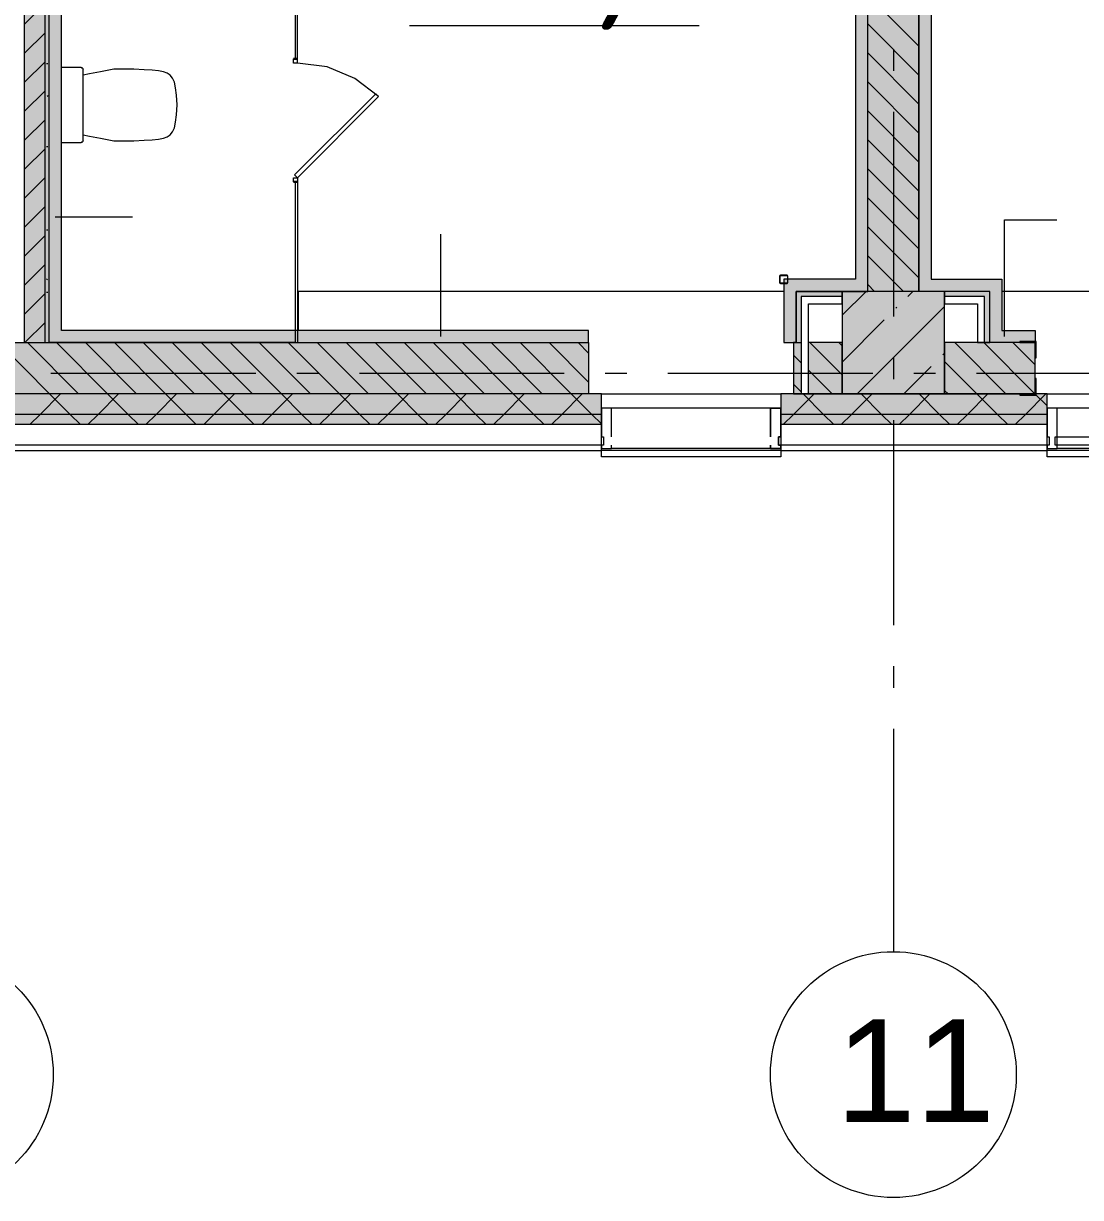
# Model space of a CAD drawing. Header units: millimetres. Extents: x -537608 to 253996, y -217170 to 186033.
# Drawn here: x -352071 to -346913, y -158823 to -153092 of the extents above; entities that cross this region are included whole.
import ezdxf

# ---------------------------------------------------------------- set-up
doc = ezdxf.new("R2010")
doc.units = ezdxf.units.MM
doc.layers.add('PDF _Геометрия', color=7, linetype='Continuous')
doc.layers.add('PDF _Текст', color=7, linetype='Continuous')
doc.layers.add('PDF _Сплошная заливка', color=7, linetype='Continuous', true_color=0xffffff)
doc.styles.add('PDF ArialMT', font='arial.ttf')
doc.styles.add('PDF ISOCPEUR Italic', font='isocpeui.ttf')

msp = doc.modelspace()

# ---------------------------------------------------------------- hatches: boundary and pattern name
at = {"layer": 'PDF _Сплошная заливка', "transparency": 33554559}
h = msp.add_hatch(color=256, dxfattribs=at)
h.paths.add_polyline_path([(-351966.2011, -154649.6346), (-351946.1959, -154649.6346), (-351946.1959, -153003.6339), (-351966.2011, -153003.6339), (-351966.2011, -153981.084)], flags=0)
h.paths.add_polyline_path([(-351966.2011, -152991.6334), (-351946.1959, -152991.6334), (-351946.1959, -152021.6325), (-351966.2011, -152021.6325), (-351966.2011, -152554.6029)], flags=0)
h.paths.add_polyline_path([(-351946.1959, -152009.6341), (-351946.1959, -151019.6323), (-351966.2011, -151019.6323), (-351966.2011, -152009.6341)], flags=0)
h.paths.add_polyline_path([(-351966.2011, -150919.634), (-351946.1959, -150919.634), (-351946.1959, -150569.6325), (-351966.2011, -150569.6325)], flags=0)
h.paths.add_polyline_path([(-351966.2011, -150469.6321), (-351946.1959, -150469.6321), (-351946.1959, -147149.6316), (-351966.2011, -147149.6316), (-351966.2011, -150414.8802)], flags=0)
for points in [[(-347951.1988, -154399.6335), (-347701.1977, -154399.6335), (-347701.1977, -147399.6327), (-347951.1988, -147399.6327), (-347951.1988, -153981.084)], [(-348076.1994, -154899.6335), (-347576.1972, -154899.6335), (-347576.1972, -154399.6335), (-348076.1994, -154399.6335), (-348076.1994, -154694.3235)]]:
    msp.add_hatch(color=256, dxfattribs=at).paths.add_polyline_path(points)
at = {"layer": 'PDF _Сплошная заливка', "true_color": 0xff7d7d, "transparency": 33554559}
for points in [[(-347701.1977, -154339.6349), (-347641.1992, -154339.6349), (-347641.1992, -147399.6327), (-347701.1977, -147399.6327), (-347701.1977, -153981.084)], [(-347356.1996, -154399.6335), (-347356.1996, -154339.6349), (-347701.1977, -154339.6349), (-347701.1977, -154399.6335), (-347414.6222, -154399.6335)]]:
    msp.add_hatch(color=11, dxfattribs=at).paths.add_polyline_path(points)
at = {"layer": 'PDF _Сплошная заливка', "true_color": 0x2254ff, "transparency": 33554559}
for points in [[(-351946.1959, -154589.6339), (-351886.1973, -154589.6339), (-351886.1973, -151099.6339), (-351946.1959, -151099.6339), (-351946.1959, -153981.084)], [(-348011.1974, -154399.6335), (-348011.1974, -154339.6349), (-348361.199, -154339.6349), (-348361.199, -154399.6335), (-348257.8915, -154399.6335)], [(-349944.4302, -154649.6346), (-349313.7005, -154649.6346), (-349313.7005, -154589.6339), (-351946.1959, -154589.6339), (-351946.1959, -154649.6346), (-350734.1943, -154649.6346)]]:
    msp.add_hatch(color=160, dxfattribs=at).paths.add_polyline_path(points)
at = {"layer": 'PDF _Сплошная заливка', "true_color": 0x77b143, "transparency": 33554559}
for points in [[(-348076.1994, -154424.6336), (-348076.1994, -154399.6335), (-348276.2003, -154399.6335), (-348276.2003, -154424.6336), (-348241.1932, -154424.6336)], [(-347381.1997, -154424.6336), (-347356.1996, -154424.6336), (-347356.1996, -154399.6335), (-347576.1972, -154399.6335), (-347576.1972, -154424.6336), (-347414.6222, -154424.6336)]]:
    msp.add_hatch(color=75, dxfattribs=at).paths.add_polyline_path(points)
at = {"layer": 'PDF _Сплошная заливка', "transparency": 33554559}
h = msp.add_hatch(color=256, dxfattribs=at)
h.paths.add_polyline_path([(-305672.7867, -154899.6335), (-305426.1786, -154899.6335), (-305426.1786, -154649.6346), (-306014.7318, -154649.6346), (-306014.7318, -154899.6335)], flags=0)
h.paths.add_polyline_path([(-307836.179, -154899.6335), (-307836.179, -154649.6346), (-308026.1815, -154649.6346), (-308026.1815, -154899.6335)], flags=0)
h.paths.add_polyline_path([(-311026.1819, -154899.6335), (-310834.7368, -154899.6335), (-310834.7368, -154649.6346), (-311026.1819, -154649.6346), (-311026.1819, -154694.3235)], flags=0)
h.paths.add_polyline_path([(-308624.2293, -154899.6335), (-308526.1794, -154899.6335), (-308526.1794, -154649.6346), (-309014.7322, -154649.6346), (-309014.7322, -154899.6335)], flags=0)
h.paths.add_polyline_path([(-311997.3066, -154899.6335), (-311526.1841, -154899.6335), (-311526.1841, -154649.6346), (-312014.7369, -154649.6346), (-312014.7369, -154899.6335)], flags=0)
h.paths.add_polyline_path([(-313834.7372, -154899.6335), (-313834.7372, -154649.6346), (-315014.7372, -154649.6346), (-315014.7372, -154899.6335), (-314527.1145, -154899.6335)], flags=0)
h.paths.add_polyline_path([(-317526.1848, -154899.6335), (-317526.1848, -154649.6346), (-318014.7376, -154649.6346), (-318014.7376, -154899.6335), (-317900.1918, -154899.6335)], flags=0)
h.paths.add_polyline_path([(-317026.1826, -154899.6335), (-316834.7375, -154899.6335), (-316834.7375, -154649.6346), (-317026.1826, -154649.6346), (-317026.1826, -154694.3235)], flags=0)
h.paths.add_polyline_path([(-321076.1876, -154899.6335), (-321076.1876, -154649.6346), (-321314.7393, -154649.6346), (-321314.7393, -154899.6335), (-321273.2691, -154899.6335)], flags=0)
h.paths.add_polyline_path([(-319834.7379, -154899.6335), (-319834.7379, -154649.6346), (-320026.1872, -154649.6346), (-320026.1872, -154899.6335)], flags=0)
h.paths.add_polyline_path([(-320526.1851, -154899.6335), (-320526.1851, -154649.6346), (-320576.1854, -154649.6346), (-320576.1854, -154899.6335)], flags=0)
h.paths.add_polyline_path([(-324314.7397, -154899.6335), (-323134.7396, -154899.6335), (-323134.7396, -154649.6346), (-324314.7397, -154649.6346), (-324314.7397, -154694.3235)], flags=0)
h.paths.add_polyline_path([(-327076.1883, -154899.6335), (-327076.1883, -154649.6346), (-327314.74, -154649.6346), (-327314.74, -154899.6335), (-327176.1543, -154899.6335)], flags=0)
h.paths.add_polyline_path([(-326576.186, -154899.6335), (-326134.7399, -154899.6335), (-326134.7399, -154649.6346), (-326576.186, -154649.6346), (-326576.186, -154694.3235)], flags=0)
h.paths.add_polyline_path([(-329576.1907, -154899.6335), (-329134.7403, -154899.6335), (-329134.7403, -154649.6346), (-329576.1907, -154649.6346), (-329576.1907, -154694.3235)], flags=0)
h.paths.add_polyline_path([(-332235.7745, -154899.6335), (-332134.7406, -154899.6335), (-332134.7406, -154649.6346), (-333314.7407, -154649.6346), (-333314.7407, -154899.6335), (-333079.0438, -154899.6335)], flags=0)
h.paths.add_polyline_path([(-330314.7403, -154899.6335), (-330076.1887, -154899.6335), (-330076.1887, -154649.6346), (-330314.7403, -154649.6346), (-330314.7403, -154694.3235)], flags=0)
h.paths.add_polyline_path([(-335134.7453, -154899.6335), (-335134.7453, -154649.6346), (-335576.1957, -154649.6346), (-335576.1957, -154899.6335)], flags=0)
h.paths.add_polyline_path([(-336076.1894, -154899.6335), (-336076.1894, -154649.6346), (-336314.7453, -154649.6346), (-336314.7453, -154899.6335)], flags=0)
h.paths.add_polyline_path([(-339076.194, -154899.6335), (-339076.194, -154649.6346), (-339314.75, -154649.6346), (-339314.75, -154899.6335)], flags=0)
h.paths.add_polyline_path([(-338576.1918, -154899.6335), (-338134.7413, -154899.6335), (-338138.6597, -154649.6346), (-338576.1918, -154649.6346), (-338576.1918, -154694.3235)], flags=0)
h.paths.add_polyline_path([(-341134.746, -154899.6335), (-341134.746, -154649.6346), (-342314.746, -154649.6346), (-342314.746, -154899.6335), (-341511.737, -154899.6335)], flags=0)
h.paths.add_polyline_path([(-344134.7507, -154899.6335), (-344134.7507, -154649.6346), (-344576.1925, -154649.6346), (-344576.1925, -154899.6335)], flags=0)
h.paths.add_polyline_path([(-345314.7507, -154899.6335), (-345076.1948, -154899.6335), (-345076.1948, -154649.6346), (-345314.7507, -154649.6346), (-345314.7507, -154694.3235)], flags=0)
h.paths.add_polyline_path([(-348313.6962, -154899.6335), (-348276.2003, -154899.6335), (-348276.2003, -154649.6346), (-348313.6962, -154649.6346), (-348313.6962, -154694.3235)], flags=0)
h.paths.add_polyline_path([(-347576.1972, -154899.6335), (-347134.7467, -154899.6335), (-347134.7467, -154649.6346), (-347576.1972, -154649.6346), (-347576.1972, -154694.3235)], flags=0)
h.paths.add_polyline_path([(-348076.1994, -154899.6335), (-348076.1994, -154649.6346), (-348241.1932, -154649.6346), (-348241.1932, -154899.6335)], flags=0)
h.paths.add_polyline_path([(-349313.7005, -154899.6335), (-349313.7005, -154649.6346), (-352226.2005, -154649.6346), (-352226.2005, -154899.6335), (-349944.4302, -154899.6335)], flags=0)
h = msp.add_hatch(color=256, dxfattribs=at)
h.paths.add_polyline_path([(-306076.1815, -154999.634), (-305426.1786, -154999.634), (-305426.1786, -154899.6335), (-306076.1815, -154899.6335)], flags=0)
h.paths.add_polyline_path([(-308624.2293, -154999.634), (-307776.1804, -154999.634), (-307776.1804, -154899.6335), (-309076.1819, -154899.6335), (-309076.1819, -154999.634)], flags=0)
h.paths.add_polyline_path([(-313776.1811, -154999.634), (-313776.1811, -154899.6335), (-315076.1826, -154899.6335), (-315076.1826, -154999.634), (-314527.1145, -154999.634)], flags=0)
h.paths.add_polyline_path([(-310776.1808, -154999.634), (-310776.1808, -154899.6335), (-312076.1822, -154899.6335), (-312076.1822, -154999.634), (-311154.0372, -154999.634)], flags=0)
h.paths.add_polyline_path([(-316776.1858, -154999.634), (-316776.1858, -154899.6335), (-318076.1829, -154899.6335), (-318076.1829, -154999.634), (-317056.9225, -154999.634)], flags=0)
h.paths.add_polyline_path([(-319776.1861, -154999.634), (-319776.1861, -154899.6335), (-321376.1846, -154899.6335), (-321376.1846, -154999.634), (-320429.9997, -154999.634)], flags=0)
h.paths.add_polyline_path([(-323076.1878, -154999.634), (-323076.1878, -154899.6335), (-324376.1892, -154899.6335), (-324376.1892, -154999.634), (-323803.077, -154999.634)], flags=0)
h.paths.add_polyline_path([(-326332.885, -154999.634), (-326076.1882, -154999.634), (-326076.1882, -154899.6335), (-327376.1896, -154899.6335), (-327376.1896, -154999.634), (-327176.1543, -154999.634)], flags=0)
h.paths.add_polyline_path([(-329076.1885, -154999.634), (-329076.1885, -154899.6335), (-330376.19, -154899.6335), (-330376.19, -154999.634), (-329705.9622, -154999.634)], flags=0)
h.paths.add_polyline_path([(-333079.0438, -154999.634), (-332076.1889, -154999.634), (-332076.1889, -154899.6335), (-333376.1946, -154899.6335), (-333376.1946, -154999.634)], flags=0)
h.paths.add_polyline_path([(-335076.1935, -154999.634), (-335076.1935, -154899.6335), (-336376.1907, -154899.6335), (-336376.1907, -154999.634), (-335608.8518, -154999.634)], flags=0)
h.paths.add_polyline_path([(-338138.6597, -154999.634), (-338076.1896, -154999.634), (-338076.1896, -154899.6335), (-339376.1953, -154899.6335), (-339376.1953, -154999.634), (-338981.929, -154999.634)], flags=0)
h.paths.add_polyline_path([(-341511.737, -154999.634), (-341076.1943, -154999.634), (-341076.1943, -154899.6335), (-342376.1914, -154899.6335), (-342376.1914, -154999.634), (-342355.0063, -154999.634)], flags=0)
h.paths.add_polyline_path([(-344884.8143, -154999.634), (-344076.1989, -154999.634), (-344076.1989, -154899.6335), (-345376.1961, -154899.6335), (-345376.1961, -154999.634), (-345306.449, -154999.634)], flags=0)
h.paths.add_polyline_path([(-347414.6222, -154999.634), (-347076.195, -154999.634), (-347076.195, -154899.6335), (-348376.2007, -154899.6335), (-348376.2007, -154999.634), (-348257.8915, -154999.634)], flags=0)
h.paths.add_polyline_path([(-349944.4302, -154999.634), (-349251.196, -154999.634), (-349251.196, -154899.6335), (-356426.2019, -154899.6335), (-356426.2019, -154999.634), (-351630.9688, -154999.634)], flags=0)
h = msp.add_hatch(color=256, dxfattribs=at)
h.paths.add_polyline_path([(-306076.1815, -155049.6342), (-305326.1782, -155049.6342), (-305326.1782, -154999.634), (-306076.1815, -154999.634)], flags=0)
h.paths.add_polyline_path([(-308624.2293, -155049.6342), (-307776.1804, -155049.6342), (-307776.1804, -154999.634), (-309076.1819, -154999.634), (-309076.1819, -155049.6342)], flags=0)
h.paths.add_polyline_path([(-312076.1822, -155049.6342), (-310776.1808, -155049.6342), (-310776.1808, -154999.634), (-312076.1822, -154999.634)], flags=0)
h.paths.add_polyline_path([(-316776.1858, -155049.6342), (-316776.1858, -154999.634), (-318076.1829, -154999.634), (-318076.1829, -155049.6342), (-317056.9225, -155049.6342)], flags=0)
h.paths.add_polyline_path([(-313776.1811, -155049.6342), (-313776.1811, -154999.634), (-315076.1826, -154999.634), (-315076.1826, -155049.6342), (-314527.1145, -155049.6342)], flags=0)
h.paths.add_polyline_path([(-320429.9997, -155049.6342), (-319776.1861, -155049.6342), (-319776.1861, -154999.634), (-321376.1846, -154999.634), (-321376.1846, -155049.6342), (-321273.2691, -155049.6342)], flags=0)
h.paths.add_polyline_path([(-323076.1878, -155049.6342), (-323076.1878, -154999.634), (-324376.1892, -154999.634), (-324376.1892, -155049.6342), (-323803.077, -155049.6342)], flags=0)
h.paths.add_polyline_path([(-326332.885, -155049.6342), (-326076.1882, -155049.6342), (-326076.1882, -154999.634), (-327376.1896, -154999.634), (-327376.1896, -155049.6342), (-327176.1543, -155049.6342)], flags=0)
h.paths.add_polyline_path([(-330376.19, -155049.6342), (-329076.1885, -155049.6342), (-329076.1885, -154999.634), (-330376.19, -154999.634)], flags=0)
h.paths.add_polyline_path([(-332235.7745, -155049.6342), (-332076.1889, -155049.6342), (-332076.1889, -154999.634), (-333376.1946, -154999.634), (-333376.1946, -155049.6342), (-333079.0438, -155049.6342)], flags=0)
h.paths.add_polyline_path([(-335076.1935, -155049.6342), (-335076.1935, -154999.634), (-336376.1907, -154999.634), (-336376.1907, -155049.6342), (-335608.8518, -155049.6342)], flags=0)
h.paths.add_polyline_path([(-338138.6597, -155049.6342), (-338076.1896, -155049.6342), (-338076.1896, -154999.634), (-339376.1953, -154999.634), (-339376.1953, -155049.6342), (-338981.929, -155049.6342)], flags=0)
h.paths.add_polyline_path([(-341511.737, -155049.6342), (-341076.1943, -155049.6342), (-341076.1943, -154999.634), (-342376.1914, -154999.634), (-342376.1914, -155049.6342), (-342355.0063, -155049.6342)], flags=0)
h.paths.add_polyline_path([(-347414.6222, -155049.6342), (-347076.195, -155049.6342), (-347076.195, -154999.634), (-348376.2007, -154999.634), (-348376.2007, -155049.6342), (-348257.8915, -155049.6342)], flags=0)
h.paths.add_polyline_path([(-345376.1961, -155049.6342), (-344076.1989, -155049.6342), (-344076.1989, -154999.634), (-345376.1961, -154999.634)], flags=0)
h.paths.add_polyline_path([(-349944.4302, -155049.6342), (-349251.196, -155049.6342), (-349251.196, -154999.634), (-356426.2019, -154999.634), (-356426.2019, -155049.6342), (-351630.9688, -155049.6342)], flags=0)

# ---------------------------------------------------------------- linework, layer by layer
at = {"layer": 'PDF _Геометрия', "lineweight": 9}
for p, q in [((-352066.2016, -154649.6346), (-352066.2016, -147149.6316)), ((-347701.1977, -154339.6349), (-347701.1977, -147399.6327)), ((-347701.1977, -147399.6327), (-347701.1977, -154339.6349)), ((-347641.1992, -147459.6312), (-347641.1992, -154339.6349)), ((-347951.1988, -154399.6335), (-347951.1988, -151039.6333)), ((-351886.1973, -154589.6339), (-351886.1973, -151099.6339)), ((-348011.1974, -151099.6339), (-348011.1974, -154339.6349)), ((-347951.1988, -154399.6335), (-347951.1988, -151099.6339)), ((-350734.1943, -153264.6345), (-350734.1943, -152779.6341)), ((-347701.1977, -153202.3559), (-347951.1988, -152952.357)), ((-352066.2016, -153095.7417), (-351966.2011, -152995.7412)), ((-351966.2011, -154649.6346), (-351966.2011, -153003.6339)), ((-351946.1959, -154589.6339), (-351946.1959, -153003.6339)), ((-351946.1959, -154589.6339), (-351946.1959, -153003.6339)), ((-350746.1991, -153003.6339), (-350746.1991, -153264.6345)), ((-347701.1977, -153343.7793), (-347951.1988, -153093.7782)), ((-352066.2016, -153237.1628), (-351966.2011, -153137.1624)), ((-347701.1977, -153485.2004), (-347951.1988, -153235.1993)), ((-352066.2016, -153378.5839), (-351966.2011, -153278.5835)), ((-350754.1996, -153284.6333), (-350754.1996, -153264.6345)), ((-350734.1943, -153284.6333), (-350754.1996, -153284.6333)), ((-350734.1943, -153284.6333), (-350734.1943, -153264.6345)), ((-350589.2574, -153303.7149), (-350734.1943, -153284.6333)), ((-350454.1982, -153359.6595), (-350589.2574, -153303.7149)), ((-350338.2142, -153448.654), (-350454.1982, -153359.6595)), ((-347701.1977, -153626.6215), (-347951.1988, -153376.6204)), ((-352066.2016, -153520.005), (-351966.2011, -153420.0046)), ((-350352.3635, -153434.5112), (-350748.3435, -153830.4913)), ((-350734.1943, -153844.634), (-350338.2142, -153448.654)), ((-350338.2142, -153448.654), (-350352.3635, -153434.5112)), ((-347701.1977, -153768.0427), (-347951.1988, -153518.0415)), ((-352066.2016, -153661.4262), (-351966.2011, -153561.4258)), ((-352066.2016, -153802.8474), (-351966.2011, -153702.8469)), ((-347701.1977, -153909.4638), (-347951.1988, -153659.4649)), ((-347701.1977, -154050.885), (-347951.1988, -153800.886)), ((-352066.2016, -153944.2685), (-351966.2011, -153844.2702)), ((-350754.1996, -153864.635), (-350754.1996, -153844.634)), ((-350754.1996, -153844.634), (-350734.1943, -153844.634)), ((-350748.3435, -153830.4913), (-350734.1943, -153844.634)), ((-350746.1991, -153864.635), (-350746.1991, -154649.6346)), ((-350734.1943, -153844.634), (-350734.1943, -153864.635)), ((-350734.1943, -153864.635), (-350734.1943, -154649.6346)), ((-352066.2016, -154085.6896), (-351966.2011, -153985.6913)), ((-347701.1977, -154192.3061), (-347951.1988, -153942.3071)), ((-351916.2009, -154035.6808), (-351538.9946, -154035.6808)), ((-347701.1977, -154333.7272), (-347951.1988, -154083.7282)), ((-347284.291, -154619.6353), (-347284.291, -154050.6158)), ((-347284.291, -154050.6158), (-347028.8903, -154050.6158)), ((-352066.2016, -154227.1129), (-351966.2011, -154127.1125)), ((-350033.8467, -154619.6353), (-350033.8467, -154119.6353)), ((-352066.2016, -154368.5341), (-351966.2011, -154268.5336)), ((-347776.7147, -154399.6335), (-347951.1988, -154225.1494)), ((-348380.0243, -154321.7288), (-348381.1956, -154324.5578)), ((-348381.1956, -154324.5578), (-348381.1956, -154356.5572)), ((-348377.1997, -154320.5576), (-348380.0243, -154321.7288)), ((-348379.1976, -154324.5578), (-348378.612, -154323.1433)), ((-348379.1976, -154356.5572), (-348379.1976, -154324.5578)), ((-348378.612, -154323.1433), (-348377.1997, -154322.5577)), ((-348345.1982, -154320.5576), (-348377.1997, -154320.5576)), ((-348377.1997, -154322.5577), (-348345.1982, -154322.5577)), ((-348342.3649, -154321.7288), (-348345.1982, -154320.5576)), ((-348345.1982, -154322.5577), (-348343.7858, -154323.1433)), ((-348343.7858, -154323.1433), (-348343.2003, -154324.5578)), ((-348343.2003, -154324.5578), (-348343.2003, -154356.5572)), ((-348341.1937, -154324.5578), (-348342.3649, -154321.7288)), ((-348341.1937, -154356.5572), (-348341.1937, -154324.5578)), ((-348381.1956, -154356.5572), (-348380.0243, -154359.3862)), ((-348380.0243, -154359.3862), (-348377.1997, -154360.5573)), ((-348378.612, -154357.9717), (-348379.1976, -154356.5572)), ((-348377.1997, -154358.5572), (-348378.612, -154357.9717)), ((-348345.1982, -154358.5572), (-348377.1997, -154358.5572)), ((-348377.1997, -154360.5573), (-348345.1982, -154360.5573)), ((-348011.1974, -154339.6349), (-348361.199, -154339.6349)), ((-348361.199, -154339.6349), (-348361.199, -154399.6335)), ((-348343.7858, -154357.9717), (-348345.1982, -154358.5572)), ((-348345.1982, -154360.5573), (-348342.3649, -154359.3862)), ((-348343.2003, -154356.5572), (-348343.7858, -154357.9717)), ((-348342.3649, -154359.3862), (-348341.1937, -154356.5572)), ((-347918.1294, -154399.6335), (-347951.1988, -154366.5706)), ((-347701.1977, -154399.6335), (-347701.1977, -154339.6349)), ((-347701.1977, -154339.6349), (-347701.1977, -154399.6335)), ((-347641.1992, -154339.6349), (-347356.1996, -154339.6349)), ((-347356.1996, -154339.6349), (-347296.1925, -154339.6349)), ((-347296.1925, -154339.6349), (-347296.1925, -154589.6339)), ((-352066.2016, -154509.9552), (-351966.2011, -154409.9548)), ((-348361.199, -154399.6335), (-348361.199, -154649.6346)), ((-348276.2003, -154399.6335), (-348301.2004, -154399.6335)), ((-348301.2004, -154399.6335), (-348301.2004, -154649.6346)), ((-348301.2004, -154649.6346), (-348301.2004, -154399.6335)), ((-348301.2004, -154399.6335), (-348011.1974, -154399.6335)), ((-348241.1932, -154399.6335), (-348276.2003, -154399.6335)), ((-348241.1932, -154424.6336), (-348276.2003, -154424.6336)), ((-348276.2003, -154424.6336), (-348276.2003, -154649.6346)), ((-348076.1994, -154399.6335), (-348241.1932, -154399.6335)), ((-348076.1994, -154424.6336), (-348241.1932, -154424.6336)), ((-348076.1994, -154516.3236), (-347959.5093, -154399.6335)), ((-348076.1994, -154424.6336), (-348076.1994, -154399.6335)), ((-347576.1972, -154399.6335), (-348076.1994, -154399.6335)), ((-348076.1994, -154399.6335), (-348076.1994, -154649.6346)), ((-348076.1994, -154459.6342), (-348076.1994, -154424.6336)), ((-348011.1974, -154399.6335), (-347951.1988, -154399.6335)), ((-347701.1977, -154399.6335), (-347951.1988, -154399.6335)), ((-347756.4167, -154424.6401), (-347731.408, -154399.6335)), ((-347356.1996, -154399.6335), (-347701.1977, -154399.6335)), ((-347576.1972, -154649.6346), (-347576.1972, -154399.6335)), ((-347356.1996, -154399.6335), (-347576.1972, -154399.6335)), ((-347576.1972, -154399.6335), (-347576.1972, -154424.6336)), ((-347576.1972, -154424.6336), (-347576.1972, -154459.6342)), ((-347381.1997, -154424.6336), (-347576.1972, -154424.6336)), ((-347381.1997, -154459.6342), (-347381.1997, -154424.6336)), ((-347356.1996, -154589.6339), (-347356.1996, -154399.6335)), ((-347356.1996, -154424.6336), (-347356.1996, -154399.6335)), ((-347356.1996, -154459.6342), (-347356.1996, -154424.6336)), ((-348241.1932, -154649.6346), (-348241.1932, -154459.6342)), ((-348241.1932, -154459.6342), (-348076.1994, -154459.6342)), ((-348003.3089, -154899.6335), (-347576.1972, -154472.5218)), ((-347813.4356, -154481.6654), (-347808.6991, -154476.9245)), ((-347576.1972, -154459.6342), (-347416.1982, -154459.6342)), ((-347416.1982, -154459.6342), (-347416.1982, -154649.6346)), ((-347381.1997, -154649.6346), (-347381.1997, -154459.6342)), ((-347356.1996, -154589.6339), (-347356.1996, -154459.6342)), ((-352064.4533, -154649.6346), (-351966.2011, -154551.3759)), ((-348076.1994, -154744.4227), (-347870.463, -154538.6907)), ((-351946.1959, -154649.6346), (-351946.1959, -154589.6339)), ((-351946.1959, -154649.6346), (-351946.1959, -154589.6339)), ((-349313.7005, -154589.6339), (-351886.1973, -154589.6339)), ((-349313.7005, -154649.6346), (-349313.7005, -154589.6339)), ((-347356.1996, -154649.6346), (-347356.1996, -154589.6339)), ((-347356.1996, -154649.6346), (-347356.1996, -154589.6339)), ((-347296.1925, -154589.6339), (-347134.7467, -154589.6339)), ((-347134.7467, -154589.6339), (-347134.7467, -154649.6346)), ((-352226.2005, -154649.6346), (-352066.2016, -154649.6346)), ((-351943.6209, -154899.6335), (-352193.622, -154649.6346)), ((-352066.2016, -154649.6346), (-351966.2011, -154649.6346)), ((-351802.1976, -154899.6335), (-352052.1987, -154649.6346)), ((-351966.2011, -154649.6346), (-351946.1959, -154649.6346)), ((-350746.1991, -154649.6346), (-351946.1959, -154649.6346)), ((-351946.1959, -154649.6346), (-350746.1991, -154649.6346)), ((-351660.7743, -154899.6335), (-351910.7755, -154649.6346)), ((-351519.3511, -154899.6335), (-351769.3521, -154649.6346)), ((-351377.9363, -154899.6335), (-351627.9288, -154649.6346)), ((-351236.513, -154899.6335), (-351486.5142, -154649.6346)), ((-351095.0898, -154899.6335), (-351345.0909, -154649.6346)), ((-350953.6665, -154899.6335), (-351203.6676, -154649.6346)), ((-350812.2432, -154899.6335), (-351062.2443, -154649.6346)), ((-350670.8285, -154899.6335), (-350920.8296, -154649.6346)), ((-350529.4052, -154899.6335), (-350779.4063, -154649.6346)), ((-350746.1991, -154649.6346), (-350734.1943, -154649.6346)), ((-350734.1943, -154649.6346), (-349313.7005, -154649.6346)), ((-350734.1943, -154649.6346), (-349313.7005, -154649.6346)), ((-350387.982, -154899.6335), (-350637.9831, -154649.6346)), ((-350246.5586, -154899.6335), (-350496.5597, -154649.6346)), ((-350105.1439, -154899.6335), (-350355.1364, -154649.6346)), ((-349963.7207, -154899.6335), (-350213.7218, -154649.6346)), ((-349822.2974, -154899.6335), (-350072.2985, -154649.6346)), ((-349680.8741, -154899.6335), (-349930.8752, -154649.6346)), ((-349539.4508, -154899.6335), (-349789.4519, -154649.6346)), ((-349398.0361, -154899.6335), (-349648.0286, -154649.6346)), ((-349313.7005, -154842.5479), (-349506.6139, -154649.6346)), ((-349313.7005, -154701.1268), (-349365.1906, -154649.6346)), ((-349313.7005, -154649.6346), (-349313.7005, -154899.6335)), ((-348361.199, -154649.6346), (-348301.2004, -154649.6346)), ((-348301.2004, -154649.6346), (-348313.6962, -154649.6346)), ((-348313.6962, -154649.6346), (-348313.6962, -154899.6335)), ((-348301.2004, -154649.6346), (-348276.2003, -154649.6346)), ((-348276.2003, -154649.6346), (-348276.2003, -154899.6335)), ((-348076.1994, -154649.6346), (-348241.1932, -154649.6346)), ((-348241.1932, -154899.6335), (-348241.1932, -154649.6346)), ((-348076.1994, -154807.2567), (-348233.8215, -154649.6346)), ((-348076.1994, -154665.8356), (-348092.3982, -154649.6346)), ((-348076.1994, -154899.6335), (-348076.1994, -154649.6346)), ((-348076.1994, -154649.6346), (-348076.1994, -154899.6335)), ((-347356.1996, -154649.6346), (-347576.1972, -154649.6346)), ((-347576.1972, -154649.6346), (-347576.1972, -154899.6335)), ((-347576.1972, -154899.6335), (-347576.1972, -154649.6346)), ((-347276.7126, -154899.6335), (-347526.7136, -154649.6346)), ((-347416.1982, -154649.6346), (-347381.1997, -154649.6346)), ((-347135.2892, -154899.6335), (-347385.2904, -154649.6346)), ((-347381.1997, -154649.6346), (-347356.1996, -154649.6346)), ((-347134.7467, -154649.6346), (-347356.1996, -154649.6346)), ((-347134.7467, -154649.6346), (-347356.1996, -154649.6346)), ((-347134.7467, -154758.7549), (-347243.8671, -154649.6346)), ((-347134.7467, -154899.6335), (-347134.7467, -154649.6346)), ((-348276.2003, -154748.677), (-348313.6962, -154711.179)), ((-347585.3429, -154709.7645), (-347580.5978, -154705.0236)), ((-348125.2437, -154899.6335), (-348241.1932, -154783.6776)), ((-347775.2077, -154899.6335), (-347642.3617, -154766.7898)), ((-347418.1359, -154899.6335), (-347576.1972, -154741.5722)), ((-349251.196, -154899.6335), (-352726.1941, -154899.6335)), ((-349313.7005, -154899.6335), (-352226.2005, -154899.6335)), ((-351990.1936, -154999.634), (-351890.1932, -154899.6335)), ((-351843.6204, -154999.634), (-351943.6209, -154899.6335)), ((-351707.3471, -154999.634), (-351607.3466, -154899.6335)), ((-351560.7739, -154999.634), (-351660.7743, -154899.6335)), ((-351424.509, -154999.634), (-351324.5086, -154899.6335)), ((-351277.9359, -154999.634), (-351377.9363, -154899.6335)), ((-351141.6625, -154999.634), (-351041.6621, -154899.6335)), ((-350995.0893, -154999.634), (-351095.0898, -154899.6335)), ((-350858.8245, -154999.634), (-350758.8241, -154899.6335)), ((-350712.2427, -154999.634), (-350812.2432, -154899.6335)), ((-350575.9779, -154999.634), (-350475.9775, -154899.6335)), ((-350429.4048, -154999.634), (-350529.4052, -154899.6335)), ((-350293.1313, -154999.634), (-350193.1309, -154899.6335)), ((-350146.5582, -154999.634), (-350246.5586, -154899.6335)), ((-350010.2934, -154999.634), (-349910.2929, -154899.6335)), ((-349863.7202, -154999.634), (-349963.7207, -154899.6335)), ((-349727.4468, -154999.634), (-349627.4463, -154899.6335)), ((-349580.8736, -154999.634), (-349680.8741, -154899.6335)), ((-349444.6088, -154999.634), (-349344.6084, -154899.6335)), ((-349298.0356, -154999.634), (-349398.0361, -154899.6335)), ((-349251.196, -154999.634), (-349251.196, -154899.6335)), ((-347076.195, -154899.6335), (-348376.2007, -154899.6335)), ((-348376.2007, -154899.6335), (-348376.2007, -154999.634)), ((-348276.2003, -154890.1002), (-348313.6962, -154852.6001)), ((-348313.6962, -154899.6335), (-348276.2003, -154899.6335)), ((-348313.2397, -154999.634), (-348213.2392, -154899.6335)), ((-348276.2003, -154899.6335), (-348241.1932, -154899.6335)), ((-348166.6579, -154999.634), (-348266.6584, -154899.6335)), ((-348241.1932, -154899.6335), (-348076.1994, -154899.6335)), ((-348076.1994, -154899.6335), (-347576.1972, -154899.6335)), ((-348030.3932, -154999.634), (-347930.3927, -154899.6335)), ((-347883.82, -154999.634), (-347983.8204, -154899.6335)), ((-347747.5465, -154999.634), (-347647.5461, -154899.6335)), ((-347600.9734, -154999.634), (-347700.9738, -154899.6335)), ((-347559.5505, -154899.6335), (-347576.1972, -154882.9934)), ((-347576.1972, -154899.6335), (-347134.7467, -154899.6335)), ((-347464.7086, -154999.634), (-347364.7082, -154899.6335)), ((-347318.1354, -154999.634), (-347418.1359, -154899.6335)), ((-347181.862, -154999.634), (-347081.8615, -154899.6335)), ((-347076.195, -154958.7279), (-347135.2892, -154899.6335)), ((-347076.195, -154999.634), (-347076.195, -154899.6335)), ((-349251.196, -154999.634), (-356426.2019, -154999.634)), ((-352040.1938, -155049.6342), (-351990.1936, -154999.634)), ((-351793.6202, -155049.6342), (-351843.6204, -154999.634)), ((-351757.3473, -155049.6342), (-351707.3471, -154999.634)), ((-351510.7737, -155049.6342), (-351560.7739, -154999.634)), ((-351474.5093, -155049.6342), (-351424.509, -154999.634)), ((-351227.9357, -155049.6342), (-351277.9359, -154999.634)), ((-351191.6627, -155049.6342), (-351141.6625, -154999.634)), ((-350945.0891, -155049.6342), (-350995.0893, -154999.634)), ((-350908.8247, -155049.6342), (-350858.8245, -154999.634)), ((-350662.2511, -155049.6342), (-350712.2427, -154999.634)), ((-350625.9782, -155049.6342), (-350575.9779, -154999.634)), ((-350379.4045, -155049.6342), (-350429.4048, -154999.634)), ((-350343.1315, -155049.6342), (-350293.1313, -154999.634)), ((-350096.558, -155049.6342), (-350146.5582, -154999.634)), ((-350060.2936, -155049.6342), (-350010.2934, -154999.634)), ((-349813.72, -155049.6342), (-349863.7202, -154999.634)), ((-349777.447, -155049.6342), (-349727.4468, -154999.634)), ((-349530.8734, -155049.6342), (-349580.8736, -154999.634)), ((-349494.609, -155049.6342), (-349444.6088, -154999.634)), ((-349251.196, -155046.4694), (-349298.0356, -154999.634)), ((-349201.1958, -154969.6347), (-349251.196, -154969.6347)), ((-349251.196, -154969.6347), (-349251.196, -155109.6349)), ((-349251.196, -155049.6342), (-349251.196, -154999.634)), ((-348426.2009, -154969.6347), (-349201.1958, -154969.6347)), ((-349201.1958, -155109.6349), (-349201.1958, -154969.6347)), ((-348376.2007, -154969.6347), (-348426.2009, -154969.6347)), ((-348426.2009, -154969.6347), (-348426.2009, -155109.6349)), ((-348426.2009, -155109.6349), (-348426.2009, -154969.6347)), ((-348426.2009, -154969.6347), (-348376.2007, -154969.6347)), ((-348376.2007, -155109.6349), (-348376.2007, -154969.6347)), ((-348376.2007, -154969.6347), (-348376.2007, -155109.6349)), ((-348376.2007, -154999.634), (-348376.2007, -155049.6342)), ((-347076.195, -154999.634), (-348376.2007, -154999.634)), ((-348363.2313, -155049.6342), (-348313.2397, -154999.634)), ((-348116.6577, -155049.6342), (-348166.6579, -154999.634)), ((-348080.3934, -155049.6342), (-348030.3932, -154999.634)), ((-347833.8198, -155049.6342), (-347883.82, -154999.634)), ((-347797.5468, -155049.6342), (-347747.5465, -154999.634)), ((-347550.9731, -155049.6342), (-347600.9734, -154999.634)), ((-347514.7088, -155049.6342), (-347464.7086, -154999.634)), ((-347268.1352, -155049.6342), (-347318.1354, -154999.634)), ((-347231.8622, -155049.6342), (-347181.862, -154999.634)), ((-347026.1948, -154969.6347), (-347076.195, -154969.6347)), ((-347076.195, -154969.6347), (-347076.195, -155109.6349)), ((-347076.195, -155049.6342), (-347076.195, -154999.634)), ((-346251.1999, -154969.6347), (-347026.1948, -154969.6347)), ((-347026.1948, -155109.6349), (-347026.1948, -154969.6347)), ((-349251.196, -155049.6342), (-356426.2019, -155049.6342)), ((-349251.196, -155149.6346), (-349251.196, -155049.6342)), ((-348376.2007, -155049.6342), (-348376.2007, -155149.6346)), ((-347076.195, -155049.6342), (-348376.2007, -155049.6342)), ((-347076.195, -155149.6346), (-347076.195, -155049.6342)), ((-349251.196, -155109.6349), (-349241.1976, -155109.6349)), ((-349241.1976, -155109.6349), (-349241.1976, -155149.6346)), ((-348386.1991, -155149.6346), (-348386.1991, -155109.6349)), ((-348386.1991, -155109.6349), (-348376.2007, -155109.6349)), ((-348376.2007, -155109.6349), (-348386.1991, -155109.6349)), ((-348386.1991, -155109.6349), (-348386.1991, -155149.6346)), ((-347076.195, -155109.6349), (-347066.1966, -155109.6349)), ((-347066.1966, -155109.6349), (-347066.1966, -155149.6346)), ((-347036.193, -155149.6346), (-347036.193, -155109.6349)), ((-347036.193, -155109.6349), (-347026.1948, -155109.6349)), ((-347026.1948, -155149.6346), (-347026.1948, -155109.6349)), ((-347026.1948, -155109.6349), (-346251.1999, -155109.6349)), ((-349251.196, -155149.6346), (-356426.2019, -155149.6346)), ((-356426.2019, -155176.6348), (-349251.196, -155176.6348)), ((-349241.1976, -155149.6346), (-349251.196, -155149.6346)), ((-349251.196, -155149.6346), (-349251.196, -155166.6344)), ((-349251.196, -155176.6348), (-349251.196, -155149.6346)), ((-349251.196, -155166.6344), (-349201.1958, -155166.6344)), ((-348376.2007, -155176.6348), (-349251.196, -155176.6348)), ((-349201.1958, -155166.6344), (-349201.1958, -155149.6346)), ((-348426.2009, -155166.6344), (-349201.1958, -155166.6344)), ((-348426.2009, -155166.6344), (-348426.2009, -155149.6346)), ((-348426.2009, -155149.6346), (-348426.2009, -155166.6344)), ((-348376.2007, -155166.6344), (-348426.2009, -155166.6344)), ((-348426.2009, -155166.6344), (-348376.2007, -155166.6344)), ((-348376.2007, -155149.6346), (-348386.1991, -155149.6346)), ((-348386.1991, -155149.6346), (-348376.2007, -155149.6346)), ((-348376.2007, -155149.6346), (-348376.2007, -155166.6344)), ((-348376.2007, -155166.6344), (-348376.2007, -155149.6346)), ((-348376.2007, -155149.6346), (-348376.2007, -155176.6348)), ((-347076.195, -155149.6346), (-348376.2007, -155149.6346)), ((-348376.2007, -155176.6348), (-347076.195, -155176.6348)), ((-347066.1966, -155149.6346), (-347076.195, -155149.6346)), ((-347076.195, -155149.6346), (-347076.195, -155166.6344)), ((-347076.195, -155176.6348), (-347076.195, -155149.6346)), ((-347076.195, -155166.6344), (-347026.1948, -155166.6344)), ((-345376.1961, -155176.6348), (-347076.195, -155176.6348)), ((-347026.1948, -155149.6346), (-347036.193, -155149.6346)), ((-346251.1999, -155149.6346), (-347026.1948, -155149.6346)), ((-347026.1948, -155166.6344), (-347026.1948, -155149.6346)), ((-346251.1999, -155166.6344), (-347026.1948, -155166.6344))]:
    msp.add_line(p, q, dxfattribs=at)
at = {"layer": 'PDF _Геометрия', "color": 253, "lineweight": 9, "true_color": 0xaaaaaa}
for p, q in [((-350186.8443, -153101.8194), (-348773.9289, -153101.8194)), ((-347826.1983, -153216.6322), (-347826.1983, -153322.4672)), ((-351790.3908, -153307.1338), (-351886.1973, -153307.1338)), ((-351787.8073, -153307.474), (-351790.3908, -153307.1338)), ((-351785.396, -153308.4729), (-351787.8073, -153307.474)), ((-351787.8073, -153307.474), (-351785.396, -153308.4729)), ((-351783.3205, -153310.0618), (-351785.396, -153308.4729)), ((-351785.396, -153308.4729), (-351783.3205, -153310.0618)), ((-351781.7359, -153312.133), (-351783.3205, -153310.0618)), ((-351783.3205, -153310.0618), (-351781.7359, -153312.133)), ((-351780.737, -153314.5464), (-351781.7359, -153312.133)), ((-351781.7359, -153312.133), (-351780.737, -153314.5464)), ((-351780.3925, -153317.1343), (-351780.737, -153314.5464)), ((-351780.3925, -153662.1345), (-351780.3925, -153317.1343)), ((-351749.8292, -153338.0072), (-351780.3925, -153344.5436)), ((-351695.0235, -153327.1369), (-351749.8292, -153338.0072)), ((-351630.5727, -153314.6347), (-351695.0235, -153327.1369)), ((-351532.7682, -153314.6347), (-351630.5727, -153314.6347)), ((-351482.9489, -153317.369), (-351532.7682, -153314.6347)), ((-351443.3259, -153319.9095), (-351482.9489, -153317.369)), ((-351412.3406, -153323.0721), (-351443.3259, -153319.9095)), ((-351388.4256, -153327.6644), (-351412.3406, -153323.0721)), ((-351370.0048, -153334.5022), (-351388.4256, -153327.6644)), ((-351355.5456, -153344.4015), (-351370.0048, -153334.5022)), ((-351344.0488, -153358.5399), (-351355.5456, -153344.4015)), ((-351335.1873, -153378.5086), (-351344.0488, -153358.5399)), ((-351328.6854, -153405.9329), (-351335.1873, -153378.5086)), ((-351324.2675, -153442.4341), (-351328.6854, -153405.9329)), ((-351321.6581, -153489.6333), (-351324.2675, -153442.4341)), ((-351324.2675, -153536.8347), (-351321.6581, -153489.6333)), ((-347826.1983, -153522.4659), (-347826.1983, -154522.466)), ((-351335.1873, -153600.7581), (-351328.6854, -153573.3359)), ((-351328.6854, -153573.3359), (-351324.2675, -153536.8347)), ((-351780.3925, -153634.7231), (-351749.8292, -153641.2616)), ((-351749.8292, -153641.2616), (-351695.0235, -153652.1319)), ((-351388.4256, -153651.6023), (-351370.0048, -153644.7667)), ((-351370.0048, -153644.7667), (-351355.5456, -153634.8652)), ((-351355.5456, -153634.8652), (-351344.0488, -153620.7289)), ((-351344.0488, -153620.7289), (-351335.1873, -153600.7581)), ((-351886.1973, -153672.135), (-351790.3908, -153672.135)), ((-351790.3908, -153672.135), (-351787.8073, -153671.7927)), ((-351787.8073, -153671.7927), (-351785.396, -153670.7937)), ((-351785.396, -153670.7937), (-351787.8073, -153671.7927)), ((-351785.396, -153670.7937), (-351783.3205, -153669.2049)), ((-351783.3205, -153669.2049), (-351785.396, -153670.7937)), ((-351783.3205, -153669.2049), (-351781.7359, -153667.1337)), ((-351781.7359, -153667.1337), (-351783.3205, -153669.2049)), ((-351781.7359, -153667.1337), (-351780.737, -153664.7224)), ((-351780.737, -153664.7224), (-351781.7359, -153667.1337)), ((-351780.737, -153664.7224), (-351780.3925, -153662.1345)), ((-351695.0235, -153652.1319), (-351630.5727, -153664.6341)), ((-351630.5727, -153664.6341), (-351532.7682, -153664.6341)), ((-351532.7682, -153664.6341), (-351482.9489, -153661.8998)), ((-351482.9489, -153661.8998), (-351443.3259, -153659.3572)), ((-351443.3259, -153659.3572), (-351412.3406, -153656.1967)), ((-351412.3406, -153656.1967), (-351388.4256, -153651.6023)), ((-347826.1983, -154722.4669), (-347826.1983, -154828.2997)), ((-350937.9585, -154799.6352), (-351937.963, -154799.6352)), ((-350632.127, -154799.6352), (-350737.9576, -154799.6352)), ((-349432.1303, -154799.6352), (-350432.1261, -154799.6352)), ((-349126.2901, -154799.6352), (-349232.1294, -154799.6352)), ((-347926.2935, -154799.6352), (-348926.2979, -154799.6352)), ((-347620.462, -154799.6352), (-347726.2926, -154799.6352)), ((-346420.4566, -154799.6352), (-347420.4611, -154799.6352)), ((-347826.1983, -155028.3006), (-347826.1983, -156028.3007)), ((-349251.196, -155207.6353), (-349251.196, -155176.6348)), ((-348376.2007, -155176.6348), (-348376.2007, -155207.6353)), ((-347076.195, -155207.6353), (-347076.195, -155176.6348)), ((-348376.2007, -155207.6353), (-349251.196, -155207.6353)), ((-345376.1961, -155207.6353), (-347076.195, -155207.6353)), ((-347826.1983, -156228.3016), (-347826.1983, -156334.1344)), ((-347826.1983, -156534.1352), (-347826.1983, -157622.7144))]:
    msp.add_line(p, q, dxfattribs=at)
at = {"layer": 'PDF _Геометрия', "color": 8, "lineweight": 9, "true_color": 0x787878}
for p, q in [((-351958.5969, -153286.276), (-351951.8882, -153286.276)), ((-351950.4673, -153448.781), (-351953.8173, -153442.9745)), ((-351958.5969, -153692.6763), (-351951.8882, -153692.6763)), ((-351958.5969, -154099.0767), (-351951.8882, -154099.0767)), ((-351955.1435, -154337.4583), (-351958.4935, -154343.2648)), ((-351958.5969, -154403.8769), (-351951.8882, -154403.8769))]:
    msp.add_line(p, q, dxfattribs=at)
at = {"layer": 'PDF _Геометрия', "lineweight": 30}
for p, q in [((-350754.1996, -153264.6345), (-350734.1943, -153264.6345)), ((-350734.1943, -153864.635), (-350754.1996, -153864.635))]:
    msp.add_line(p, q, dxfattribs=at)
at = {"layer": 'PDF _Геометрия', "color": 9, "lineweight": 9, "true_color": 0xc0c0c0}
for p, q in [((-348361.199, -154399.6335), (-350730.1984, -154399.6335)), ((-350730.1984, -154399.6335), (-350730.1984, -154589.6339)), ((-345136.1932, -154399.6335), (-347296.1925, -154399.6335)), ((-349251.196, -154899.6335), (-348376.2007, -154899.6335)), ((-347076.195, -154899.6335), (-345376.1961, -154899.6335))]:
    msp.add_line(p, q, dxfattribs=at)
at = {"layer": 'PDF _Геометрия', "color": 253, "lineweight": 20, "true_color": 0xaaaaaa}
for p, q in [((-347128.7529, -154643.6343), (-347209.747, -154643.6343)), ((-347209.747, -154643.6343), (-347209.747, -154649.6346)), ((-347209.747, -154649.6346), (-347134.7467, -154649.6346)), ((-347134.7467, -154649.6346), (-347134.7467, -154724.6349)), ((-347128.7529, -154724.6349), (-347128.7529, -154643.6343)), ((-347134.7467, -154724.6349), (-347128.7529, -154724.6349)), ((-347128.7529, -154824.6353), (-347134.7467, -154824.6353)), ((-347134.7467, -154824.6353), (-347134.7467, -154899.6335)), ((-347128.7529, -154905.6339), (-347128.7529, -154824.6353)), ((-347134.7467, -154899.6335), (-347209.747, -154899.6335)), ((-347209.747, -154899.6335), (-347209.747, -154905.6339)), ((-347209.747, -154905.6339), (-347128.7529, -154905.6339))]:
    msp.add_line(p, q, dxfattribs=at)
at = {"layer": 'PDF _Геометрия', "lineweight": 20}
for centre, radius in [((-352526.1962, -158222.7131), 599.9996), ((-347826.1986, -158222.7142), 600.0023)]:
    msp.add_circle(centre, radius, dxfattribs=at)
at = {"layer": 'PDF _Сплошная заливка', "lineweight": 35, "transparency": 33554559}
msp.add_solid([(-351966.2011, -154649.6346), (-351966.2011, -147149.6316), (-352066.2016, -154649.6346), (-352066.2016, -147149.6316)], dxfattribs=at)
at = {"layer": 'PDF _Сплошная заливка', "color": 160, "lineweight": 35, "true_color": 0x2254ff, "transparency": 33554559}
for points in [[(-347951.1988, -154399.6335), (-347951.1988, -151099.6339), (-348011.1974, -154399.6335), (-348011.1974, -151099.6339)], [(-348301.2004, -154649.6346), (-348301.2004, -154399.6335), (-348361.199, -154649.6346), (-348361.199, -154399.6335)]]:
    msp.add_solid(points, dxfattribs=at)
at = {"layer": 'PDF _Сплошная заливка', "color": 11, "lineweight": 35, "true_color": 0xff7d7d, "transparency": 33554559}
for points in [[(-347296.1925, -154589.6339), (-347296.1925, -154339.6349), (-347356.1996, -154589.6339), (-347356.1996, -154339.6349)], [(-347356.1996, -154649.6346), (-347134.7467, -154649.6346), (-347356.1996, -154589.6339), (-347134.7467, -154589.6339)]]:
    msp.add_solid(points, dxfattribs=at)
at = {"layer": 'PDF _Сплошная заливка', "color": 75, "lineweight": 35, "true_color": 0x77b143, "transparency": 33554559}
for points in [[(-348276.2003, -154649.6346), (-348276.2003, -154399.6335), (-348301.2004, -154649.6346), (-348301.2004, -154399.6335)], [(-347356.1996, -154649.6346), (-347356.1996, -154424.6336), (-347381.1997, -154649.6346), (-347381.1997, -154424.6336)]]:
    msp.add_solid(points, dxfattribs=at)

# ---------------------------------------------------------------- texts
at = {"layer": 'PDF _Текст', "char_height": 500, "attachment_point": 4}
for s, insert, style in [('21,0', (-349860.1377, -152814.4463), 'PDF ISOCPEUR Italic'), ('11', (-348106.6422, -158203.3205), 'PDF ArialMT')]:
    msp.add_mtext(s, dxfattribs=dict(at, insert=insert, style=style))

doc.saveas('drawing.dxf')
